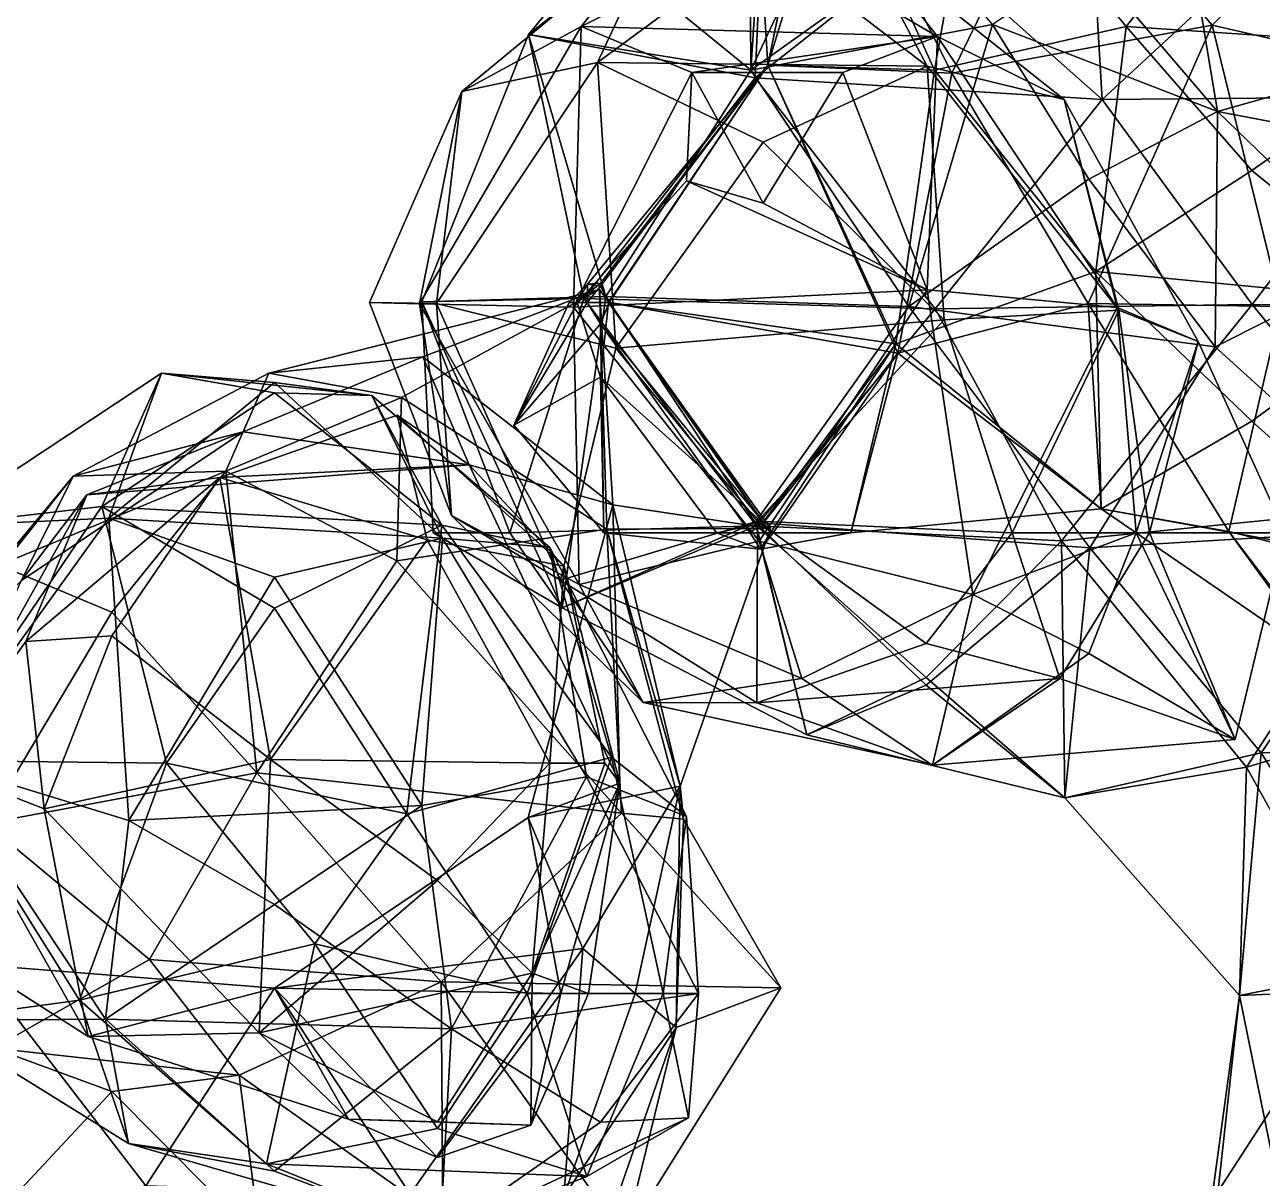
# Model space of a CAD drawing. Extents: x 290034 to 295698, y 4553723 to 4561693.
# Drawn here: x 293290.3 to 293386, y 4558678.8 to 4558768.1 of the extents above; entities that cross this region are included whole.
import ezdxf

# ---------------------------------------------------------------- set-up
doc = ezdxf.new("R2010")
doc.units = 0
doc.layers.add('Au_ppm_Pref_-_0_2', color=7, linetype='CONTINUOUS')

msp = doc.modelspace()

# ---------------------------------------------------------------- linework, layer by layer
at = {"layer": 'Au_ppm_Pref_-_0_2'}
for points in [[(293346.729, 4558782.195, 1859.009), (293351.759, 4558784.375, 1864.336), (293347.769, 4558764.939, 1859.176)], [(293351.759, 4558784.375, 1864.336), (293360.662, 4558764.544, 1864.611), (293347.769, 4558764.939, 1859.176)], [(293363.788, 4558782.195, 1869.11), (293360.662, 4558764.544, 1864.611), (293351.759, 4558784.375, 1864.336)], [(293399.357, 4558783.934, 1876.701), (293379.632, 4558779.095, 1881.577), (293398.736, 4558765.923, 1883.351)], [(293398.894, 4558766.371, 1870.165), (293385.466, 4558780.471, 1871.644), (293399.357, 4558783.934, 1876.701)], [(293360.017, 4558774.364, 1903.913), (293372.422, 4558782.961, 1901.423), (293373.645, 4558762.283, 1905.775)], [(293398.061, 4558783.758, 1851.195), (293370.534, 4558781.705, 1852.565), (293382.147, 4558768.034, 1850.404)], [(293373.645, 4558762.283, 1905.775), (293372.422, 4558782.961, 1901.423), (293385.216, 4558772.997, 1903.457)], [(293398.011, 4558764.403, 1848.112), (293398.061, 4558783.758, 1851.195), (293382.147, 4558768.034, 1850.404)], [(293346.457, 4558764.536, 1894.333), (293346.365, 4558782.195, 1894.645), (293347.585, 4558781.863, 1900.48)], [(293354.776, 4558782.195, 1890.124), (293346.365, 4558782.195, 1894.645), (293346.457, 4558764.536, 1894.333)], [(293360.017, 4558774.235, 1891.992), (293354.776, 4558782.195, 1890.124), (293346.457, 4558764.536, 1894.333)], [(293353.027, 4558782.195, 1855.713), (293346.729, 4558782.195, 1859.009), (293347.769, 4558764.939, 1859.176)], [(293362.019, 4558764.318, 1853.98), (293353.027, 4558782.195, 1855.713), (293347.769, 4558764.939, 1859.176)], [(293362.019, 4558764.318, 1853.98), (293370.534, 4558781.705, 1852.565), (293353.027, 4558782.195, 1855.713)], [(293363.788, 4558782.195, 1869.11), (293375.499, 4558767.921, 1868.347), (293360.662, 4558764.544, 1864.611)], [(293363.788, 4558782.195, 1869.11), (293385.466, 4558780.471, 1871.644), (293375.499, 4558767.921, 1868.347)], [(293397.711, 4558781.998, 1900.506), (293397.525, 4558762.475, 1906.142), (293385.216, 4558772.997, 1903.457)], [(293347.585, 4558781.863, 1900.48), (293346.809, 4558763.951, 1905.444), (293329.248, 4558767.294, 1900.975)], [(293347.585, 4558781.863, 1900.48), (293329.248, 4558767.294, 1900.975), (293334.819, 4558774.07, 1897.353)], [(293347.585, 4558781.863, 1900.48), (293334.819, 4558774.07, 1897.353), (293346.457, 4558764.536, 1894.333)], [(293347.585, 4558781.863, 1900.48), (293360.017, 4558774.364, 1903.913), (293346.809, 4558763.951, 1905.444)], [(293382.147, 4558768.034, 1850.404), (293370.534, 4558781.705, 1852.565), (293362.019, 4558764.318, 1853.98)], [(293375.499, 4558767.921, 1868.347), (293385.466, 4558780.471, 1871.644), (293398.894, 4558766.371, 1870.165)], [(293372.616, 4558773.014, 1885.645), (293382.575, 4558761.353, 1888.041), (293379.632, 4558779.095, 1881.577)], [(293398.736, 4558765.923, 1883.351), (293379.632, 4558779.095, 1881.577), (293382.575, 4558761.353, 1888.041)], [(293339.475, 4558775.609, 1775.858), (293333.329, 4558767.918, 1781.958), (293324.111, 4558762.884, 1776.154)], [(293324.111, 4558762.884, 1776.154), (293334.612, 4558765.129, 1769.418), (293339.475, 4558775.609, 1775.858)], [(293347.418, 4558775.022, 1779.407), (293333.329, 4558767.918, 1781.958), (293339.475, 4558775.609, 1775.858)], [(293347.418, 4558774.585, 1772.455), (293339.475, 4558775.609, 1775.858), (293334.612, 4558765.129, 1769.418)], [(293333.329, 4558767.918, 1781.958), (293347.418, 4558775.022, 1779.407), (293360.905, 4558767.144, 1781.848)], [(293360.117, 4558764.858, 1769.346), (293347.418, 4558774.585, 1772.455), (293334.612, 4558765.129, 1769.418)], [(293360.017, 4558774.235, 1891.992), (293346.457, 4558764.536, 1894.333), (293365.165, 4558768.089, 1889.895)], [(293373.645, 4558762.283, 1905.775), (293346.809, 4558763.951, 1905.444), (293360.017, 4558774.364, 1903.913)], [(293354.841, 4558774.874, 1775.858), (293360.905, 4558767.144, 1781.848), (293347.418, 4558775.022, 1779.407)], [(293347.418, 4558774.585, 1772.455), (293360.117, 4558764.858, 1769.346), (293354.841, 4558774.874, 1775.858)], [(293354.841, 4558774.874, 1775.858), (293360.117, 4558764.858, 1769.346), (293370.694, 4558762.286, 1775.782)], [(293370.694, 4558762.286, 1775.782), (293360.905, 4558767.144, 1781.848), (293354.841, 4558774.874, 1775.858)], [(293334.819, 4558774.07, 1897.353), (293329.248, 4558767.294, 1900.975), (293346.457, 4558764.536, 1894.333)], [(293365.165, 4558768.089, 1889.895), (293382.575, 4558761.353, 1888.041), (293372.616, 4558773.014, 1885.645)], [(293397.525, 4558762.475, 1906.142), (293373.645, 4558762.283, 1905.775), (293385.216, 4558772.997, 1903.457)], [(293333.329, 4558767.918, 1781.958), (293332.753, 4558746.215, 1788.549), (293320.818, 4558746.474, 1782.068)], [(293324.111, 4558762.884, 1776.154), (293333.329, 4558767.918, 1781.958), (293320.818, 4558746.474, 1782.068)], [(293341.888, 4558764.377, 1785.13), (293332.753, 4558746.215, 1788.549), (293333.329, 4558767.918, 1781.958)], [(293341.888, 4558764.377, 1785.13), (293333.329, 4558767.918, 1781.958), (293360.905, 4558767.144, 1781.848)], [(293346.457, 4558764.536, 1894.333), (293358.686, 4558746.262, 1894.304), (293365.165, 4558768.089, 1889.895)], [(293365.165, 4558768.089, 1889.895), (293358.686, 4558746.262, 1894.304), (293372.616, 4558756.123, 1891.893)], [(293375.499, 4558767.921, 1868.347), (293373.158, 4558748.958, 1863.532), (293360.662, 4558764.544, 1864.611)], [(293382.147, 4558768.034, 1850.404), (293362.019, 4558764.318, 1853.98), (293372.556, 4558746.495, 1853.045)], [(293365.165, 4558768.089, 1889.895), (293372.616, 4558756.123, 1891.893), (293382.575, 4558761.353, 1888.041)], [(293382.147, 4558768.034, 1850.404), (293372.556, 4558746.495, 1853.045), (293387.487, 4558746.248, 1847.653)], [(293375.499, 4558767.921, 1868.347), (293385.216, 4558756.788, 1867.478), (293373.158, 4558748.958, 1863.532)], [(293375.499, 4558767.921, 1868.347), (293398.894, 4558766.371, 1870.165), (293385.216, 4558756.788, 1867.478)], [(293398.011, 4558764.403, 1848.112), (293382.147, 4558768.034, 1850.404), (293387.487, 4558746.248, 1847.653)], [(293321.019, 4558746.617, 1900.346), (293329.248, 4558767.294, 1900.975), (293333.545, 4558746.868, 1904.926)], [(293335.24, 4558747.041, 1896.239), (293329.248, 4558767.294, 1900.975), (293321.019, 4558746.617, 1900.346)], [(293333.545, 4558746.868, 1904.926), (293329.248, 4558767.294, 1900.975), (293346.809, 4558763.951, 1905.444)], [(293329.248, 4558767.294, 1900.975), (293335.24, 4558747.041, 1896.239), (293346.457, 4558764.536, 1894.333)], [(293341.888, 4558764.377, 1785.13), (293360.905, 4558767.144, 1781.848), (293353.571, 4558764.377, 1784.836)], [(293360.905, 4558767.144, 1781.848), (293360.113, 4558747.542, 1788.126), (293353.571, 4558764.377, 1784.836)], [(293360.113, 4558747.542, 1788.126), (293360.905, 4558767.144, 1781.848), (293374.801, 4558746.172, 1781.857)], [(293374.801, 4558746.172, 1781.857), (293360.905, 4558767.144, 1781.848), (293370.694, 4558762.286, 1775.782)], [(293398.736, 4558765.923, 1883.351), (293382.575, 4558761.353, 1888.041), (293407.546, 4558756.596, 1887.464)], [(293397.794, 4558746.604, 1864.904), (293385.216, 4558756.788, 1867.478), (293398.894, 4558766.371, 1870.165)], [(293334.612, 4558765.129, 1769.418), (293324.111, 4558762.884, 1776.154), (293322.145, 4558746.498, 1770.134)], [(293336.01, 4558743.045, 1765.712), (293334.612, 4558765.129, 1769.418), (293322.145, 4558746.498, 1770.134)], [(293333.819, 4558747.973, 1859.009), (293347.769, 4558764.939, 1859.176), (293334.819, 4558747.823, 1859.43)], [(293334.819, 4558748.063, 1858.507), (293347.769, 4558764.939, 1859.176), (293333.819, 4558747.973, 1859.009)], [(293360.117, 4558764.858, 1769.346), (293334.612, 4558765.129, 1769.418), (293347.418, 4558758.975, 1765.78)], [(293347.418, 4558758.975, 1765.78), (293334.612, 4558765.129, 1769.418), (293336.01, 4558743.045, 1765.712)], [(293335.512, 4558746.559, 1859.335), (293334.819, 4558747.823, 1859.43), (293347.769, 4558764.939, 1859.176)], [(293335.446, 4558746.559, 1858.713), (293347.769, 4558764.939, 1859.176), (293334.819, 4558748.063, 1858.507)], [(293357.838, 4558742.633, 1856.673), (293347.769, 4558764.939, 1859.176), (293335.446, 4558746.559, 1858.713)], [(293347.769, 4558764.939, 1859.176), (293357.687, 4558743.373, 1861.169), (293335.512, 4558746.559, 1859.335)], [(293361.429, 4558745.232, 1765.68), (293360.117, 4558764.858, 1769.346), (293347.418, 4558758.975, 1765.78)], [(293357.687, 4558743.373, 1861.169), (293347.769, 4558764.939, 1859.176), (293360.662, 4558764.544, 1864.611)], [(293362.019, 4558764.318, 1853.98), (293347.769, 4558764.939, 1859.176), (293357.838, 4558742.633, 1856.673)], [(293370.694, 4558762.286, 1775.782), (293360.117, 4558764.858, 1769.346), (293374.925, 4558745.973, 1769.759)], [(293374.925, 4558745.973, 1769.759), (293360.117, 4558764.858, 1769.346), (293361.429, 4558745.232, 1765.68)], [(293341.888, 4558764.377, 1785.13), (293341.478, 4558755.976, 1787.737), (293332.753, 4558746.215, 1788.549)], [(293360.714, 4558746.066, 1906.421), (293333.545, 4558746.868, 1904.926), (293346.809, 4558763.951, 1905.444)], [(293346.457, 4558764.536, 1894.333), (293335.24, 4558747.041, 1896.239), (293358.686, 4558746.262, 1894.304)], [(293341.888, 4558764.377, 1785.13), (293347.418, 4558754.245, 1784.36), (293341.478, 4558755.976, 1787.737)], [(293341.888, 4558764.377, 1785.13), (293353.571, 4558764.377, 1784.836), (293347.418, 4558754.245, 1784.36)], [(293360.714, 4558746.066, 1906.421), (293346.809, 4558763.951, 1905.444), (293373.645, 4558762.283, 1905.775)], [(293360.113, 4558747.542, 1788.126), (293347.418, 4558754.245, 1784.36), (293353.571, 4558764.377, 1784.836)], [(293357.687, 4558743.373, 1861.169), (293360.662, 4558764.544, 1864.611), (293373.158, 4558748.958, 1863.532)], [(293357.838, 4558742.633, 1856.673), (293372.556, 4558746.495, 1853.045), (293362.019, 4558764.318, 1853.98)], [(293316.962, 4558746.559, 1775.858), (293322.145, 4558746.498, 1770.134), (293324.111, 4558762.884, 1776.154)], [(293324.111, 4558762.884, 1776.154), (293320.818, 4558746.474, 1782.068), (293316.962, 4558746.559, 1775.858)], [(293360.714, 4558746.066, 1906.421), (293373.645, 4558762.283, 1905.775), (293385.258, 4558746.424, 1907.855)], [(293381.082, 4558743.538, 1775.858), (293374.801, 4558746.172, 1781.857), (293370.694, 4558762.286, 1775.782)], [(293370.694, 4558762.286, 1775.782), (293374.925, 4558745.973, 1769.759), (293381.082, 4558743.538, 1775.858)], [(293397.525, 4558762.475, 1906.142), (293385.258, 4558746.424, 1907.855), (293373.645, 4558762.283, 1905.775)], [(293397.525, 4558762.475, 1906.142), (293410.555, 4558746.33, 1908.586), (293385.258, 4558746.424, 1907.855)], [(293372.616, 4558756.123, 1891.893), (293382.392, 4558743.126, 1892.169), (293382.575, 4558761.353, 1888.041)], [(293394.884, 4558749.43, 1891.044), (293382.575, 4558761.353, 1888.041), (293382.392, 4558743.126, 1892.169)], [(293394.884, 4558749.43, 1891.044), (293407.546, 4558756.596, 1887.464), (293382.575, 4558761.353, 1888.041)], [(293361.429, 4558745.232, 1765.68), (293347.418, 4558758.975, 1765.78), (293336.01, 4558743.045, 1765.712)], [(293372.616, 4558756.123, 1891.893), (293358.686, 4558746.262, 1894.304), (293382.392, 4558743.126, 1892.169)], [(293397.794, 4558746.604, 1864.904), (293373.158, 4558748.958, 1863.532), (293385.216, 4558756.788, 1867.478)], [(293341.478, 4558755.976, 1787.737), (293360.113, 4558747.542, 1788.126), (293332.753, 4558746.215, 1788.549)], [(293360.113, 4558747.542, 1788.126), (293341.478, 4558755.976, 1787.737), (293347.418, 4558754.245, 1784.36)], [(293382.392, 4558743.126, 1892.169), (293397.885, 4558729.086, 1892.663), (293394.884, 4558749.43, 1891.044)], [(293373.555, 4558730.592, 1859.009), (293357.687, 4558743.373, 1861.169), (293373.158, 4558748.958, 1863.532)], [(293397.794, 4558746.604, 1864.904), (293385.216, 4558737.376, 1862.07), (293373.158, 4558748.958, 1863.532)], [(293385.216, 4558737.376, 1862.07), (293373.555, 4558730.592, 1859.009), (293373.158, 4558748.958, 1863.532)], [(293321.073, 4558742.353, 1841.407), (293309.165, 4558741.089, 1835.385), (293334.762, 4558747.567, 1835.507)], [(293309.165, 4558741.089, 1835.385), (293319.445, 4558739.224, 1830.449), (293334.762, 4558747.567, 1835.507)], [(293335.322, 4558729.024, 1829.827), (293334.762, 4558747.567, 1835.507), (293319.445, 4558739.224, 1830.449)], [(293335.783, 4558730.906, 1841.504), (293321.073, 4558742.353, 1841.407), (293334.762, 4558747.567, 1835.507)], [(293332.413, 4558746.559, 1859.009), (293333.819, 4558747.973, 1859.009), (293333.795, 4558746.559, 1859.492)], [(293333.819, 4558747.973, 1859.009), (293332.413, 4558746.559, 1859.009), (293333.015, 4558746.559, 1858.158)], [(293360.113, 4558747.542, 1788.126), (293347.115, 4558728.099, 1787.865), (293332.753, 4558746.215, 1788.549)], [(293335.446, 4558746.559, 1858.713), (293334.819, 4558748.063, 1858.507), (293333.015, 4558746.559, 1858.158)], [(293334.819, 4558748.063, 1858.507), (293333.819, 4558747.973, 1859.009), (293333.015, 4558746.559, 1858.158)], [(293333.819, 4558747.973, 1859.009), (293334.819, 4558747.823, 1859.43), (293333.795, 4558746.559, 1859.492)], [(293335.512, 4558746.559, 1859.335), (293333.795, 4558746.559, 1859.492), (293334.819, 4558747.823, 1859.43)], [(293335.783, 4558730.906, 1841.504), (293334.762, 4558747.567, 1835.507), (293347.975, 4558729.09, 1835.303)], [(293335.322, 4558729.024, 1829.827), (293347.975, 4558729.09, 1835.303), (293334.762, 4558747.567, 1835.507)], [(293360.113, 4558747.542, 1788.126), (293363.642, 4558723.97, 1783.147), (293347.115, 4558728.099, 1787.865)], [(293360.113, 4558747.542, 1788.126), (293374.801, 4558746.172, 1781.857), (293363.642, 4558723.97, 1783.147)], [(293323.311, 4558730.074, 1776.258), (293322.145, 4558746.498, 1770.134), (293316.962, 4558746.559, 1775.858)], [(293323.311, 4558730.074, 1776.258), (293316.962, 4558746.559, 1775.858), (293320.818, 4558746.474, 1782.068)], [(293332.753, 4558746.215, 1788.549), (293333.181, 4558724.733, 1782.054), (293320.818, 4558746.474, 1782.068)], [(293323.311, 4558730.074, 1776.258), (293320.818, 4558746.474, 1782.068), (293333.181, 4558724.733, 1782.054)], [(293335.24, 4558747.041, 1896.239), (293321.019, 4558746.617, 1900.346), (293331.856, 4558722.943, 1899.9)], [(293333.545, 4558746.868, 1904.926), (293327.829, 4558728.741, 1903.879), (293321.019, 4558746.617, 1900.346)], [(293321.883, 4558728.741, 1900.584), (293321.019, 4558746.617, 1900.346), (293327.829, 4558728.741, 1903.879)], [(293331.856, 4558722.943, 1899.9), (293321.019, 4558746.617, 1900.346), (293321.883, 4558728.741, 1900.584)], [(293336.01, 4558743.045, 1765.712), (293322.145, 4558746.498, 1770.134), (293331.733, 4558725.071, 1769.681)], [(293331.733, 4558725.071, 1769.681), (293322.145, 4558746.498, 1770.134), (293323.311, 4558730.074, 1776.258)], [(293346.908, 4558729.272, 1905.458), (293327.829, 4558728.741, 1903.879), (293333.545, 4558746.868, 1904.926)], [(293334.819, 4558744.912, 1859.557), (293328.118, 4558737.083, 1859.009), (293333.795, 4558746.559, 1859.492)], [(293334.819, 4558740.792, 1857.086), (293333.015, 4558746.559, 1858.158), (293328.118, 4558737.083, 1859.009)], [(293328.118, 4558737.083, 1859.009), (293332.413, 4558746.559, 1859.009), (293333.795, 4558746.559, 1859.492)], [(293328.118, 4558737.083, 1859.009), (293333.015, 4558746.559, 1858.158), (293332.413, 4558746.559, 1859.009)], [(293335.24, 4558747.041, 1896.239), (293331.856, 4558722.943, 1899.9), (293346.789, 4558729.531, 1896.132)], [(293334.819, 4558740.792, 1857.086), (293335.446, 4558746.559, 1858.713), (293333.015, 4558746.559, 1858.158)], [(293360.714, 4558746.066, 1906.421), (293346.908, 4558729.272, 1905.458), (293333.545, 4558746.868, 1904.926)], [(293335.512, 4558746.559, 1859.335), (293334.819, 4558744.912, 1859.557), (293333.795, 4558746.559, 1859.492)], [(293347.418, 4558729.575, 1859.287), (293334.819, 4558744.912, 1859.557), (293335.512, 4558746.559, 1859.335)], [(293334.819, 4558740.792, 1857.086), (293347.418, 4558729.496, 1858.757), (293335.446, 4558746.559, 1858.713)], [(293335.24, 4558747.041, 1896.239), (293346.789, 4558729.531, 1896.132), (293358.686, 4558746.262, 1894.304)], [(293347.418, 4558729.496, 1858.757), (293357.838, 4558742.633, 1856.673), (293335.446, 4558746.559, 1858.713)], [(293357.687, 4558743.373, 1861.169), (293347.418, 4558729.575, 1859.287), (293335.512, 4558746.559, 1859.335)], [(293373.555, 4558730.592, 1859.009), (293372.556, 4558746.495, 1853.045), (293357.838, 4558742.633, 1856.673)], [(293372.556, 4558746.495, 1853.045), (293373.555, 4558730.592, 1859.009), (293383.451, 4558728.855, 1853.02)], [(293372.556, 4558746.495, 1853.045), (293383.451, 4558728.855, 1853.02), (293387.487, 4558746.248, 1847.653)], [(293397.794, 4558746.604, 1864.904), (293397.653, 4558726.208, 1861.696), (293385.216, 4558737.376, 1862.07)], [(293332.753, 4558746.215, 1788.549), (293347.115, 4558728.099, 1787.865), (293333.181, 4558724.733, 1782.054)], [(293372.69, 4558727.57, 1894.479), (293358.686, 4558746.262, 1894.304), (293346.789, 4558729.531, 1896.132)], [(293360.714, 4558746.066, 1906.421), (293370.494, 4558728.121, 1906.926), (293346.908, 4558729.272, 1905.458)], [(293382.392, 4558743.126, 1892.169), (293358.686, 4558746.262, 1894.304), (293372.69, 4558727.57, 1894.479)], [(293360.714, 4558746.066, 1906.421), (293385.258, 4558746.424, 1907.855), (293370.494, 4558728.121, 1906.926)], [(293366.693, 4558728.741, 1766.772), (293374.925, 4558745.973, 1769.759), (293361.429, 4558745.232, 1765.68)], [(293363.642, 4558723.97, 1783.147), (293374.801, 4558746.172, 1781.857), (293376.28, 4558728.741, 1780.455)], [(293377.319, 4558728.741, 1771.205), (293374.925, 4558745.973, 1769.759), (293366.693, 4558728.741, 1766.772)], [(293397.927, 4558730.895, 1908.822), (293370.494, 4558728.121, 1906.926), (293385.258, 4558746.424, 1907.855)], [(293376.28, 4558728.741, 1780.455), (293374.801, 4558746.172, 1781.857), (293381.082, 4558743.538, 1775.858)], [(293381.082, 4558743.538, 1775.858), (293374.925, 4558745.973, 1769.759), (293377.319, 4558728.741, 1771.205)], [(293387.487, 4558746.248, 1847.653), (293383.451, 4558728.855, 1853.02), (293391.836, 4558726.766, 1846.233)], [(293410.555, 4558746.33, 1908.586), (293397.927, 4558730.895, 1908.822), (293385.258, 4558746.424, 1907.855)], [(293334.819, 4558744.912, 1859.557), (293335.086, 4558728.741, 1859.009), (293328.118, 4558737.083, 1859.009)], [(293347.418, 4558729.575, 1859.287), (293346.421, 4558728.741, 1859.479), (293334.819, 4558744.912, 1859.557)], [(293334.819, 4558744.912, 1859.557), (293346.421, 4558728.741, 1859.479), (293335.086, 4558728.741, 1859.009)], [(293361.429, 4558745.232, 1765.68), (293336.01, 4558743.045, 1765.712), (293346.966, 4558729.649, 1765.396)], [(293361.429, 4558745.232, 1765.68), (293346.966, 4558729.649, 1765.396), (293366.693, 4558728.741, 1766.772)], [(293346.966, 4558729.649, 1765.396), (293336.01, 4558743.045, 1765.712), (293331.733, 4558725.071, 1769.681)], [(293347.418, 4558729.575, 1859.287), (293357.687, 4558743.373, 1861.169), (293347.978, 4558728.741, 1859.273)], [(293347.418, 4558729.496, 1858.757), (293348.197, 4558728.741, 1858.642), (293357.838, 4558742.633, 1856.673)], [(293354.203, 4558728.741, 1859.009), (293347.978, 4558728.741, 1859.273), (293357.687, 4558743.373, 1861.169)], [(293357.838, 4558742.633, 1856.673), (293348.197, 4558728.741, 1858.642), (293354.203, 4558728.741, 1859.009)], [(293354.203, 4558728.741, 1859.009), (293357.687, 4558743.373, 1861.169), (293373.555, 4558730.592, 1859.009)], [(293357.838, 4558742.633, 1856.673), (293354.203, 4558728.741, 1859.009), (293373.555, 4558730.592, 1859.009)], [(293397.885, 4558729.086, 1892.663), (293382.392, 4558743.126, 1892.169), (293372.69, 4558727.57, 1894.479)], [(293376.28, 4558728.741, 1780.455), (293381.082, 4558743.538, 1775.858), (293387.804, 4558728.741, 1775.858)], [(293387.804, 4558728.741, 1775.858), (293381.082, 4558743.538, 1775.858), (293377.319, 4558728.741, 1771.205)], [(293321.073, 4558742.353, 1841.407), (293324.682, 4558734.008, 1847.13), (293307.183, 4558736.569, 1842.651)], [(293309.165, 4558741.089, 1835.385), (293321.073, 4558742.353, 1841.407), (293307.183, 4558736.569, 1842.651)], [(293324.682, 4558734.008, 1847.13), (293321.073, 4558742.353, 1841.407), (293335.783, 4558730.906, 1841.504)], [(293296.785, 4558729.871, 1870.06), (293300.877, 4558741.105, 1876.827), (293282.918, 4558729.223, 1876.81)], [(293296.251, 4558730.767, 1883.176), (293282.918, 4558729.223, 1876.81), (293300.877, 4558741.105, 1876.827)], [(293294.043, 4558733.133, 1835.316), (293305.851, 4558733.516, 1827.697), (293309.165, 4558741.089, 1835.385)], [(293307.183, 4558736.569, 1842.651), (293294.043, 4558733.133, 1835.316), (293309.165, 4558741.089, 1835.385)], [(293309.62, 4558739.586, 1880.442), (293296.251, 4558730.767, 1883.176), (293300.877, 4558741.105, 1876.827)], [(293300.877, 4558741.105, 1876.827), (293296.785, 4558729.871, 1870.06), (293309.62, 4558740.38, 1872.947)], [(293309.62, 4558740.38, 1872.947), (293317.132, 4558739.363, 1876.827), (293300.877, 4558741.105, 1876.827)], [(293309.62, 4558739.586, 1880.442), (293300.877, 4558741.105, 1876.827), (293317.132, 4558739.363, 1876.827)], [(293305.851, 4558733.516, 1827.697), (293319.445, 4558739.224, 1830.449), (293309.165, 4558741.089, 1835.385)], [(293334.819, 4558740.792, 1857.086), (293328.118, 4558737.083, 1859.009), (293335.086, 4558728.741, 1859.009)], [(293334.819, 4558740.792, 1857.086), (293343.794, 4558728.741, 1857.3), (293347.418, 4558729.496, 1858.757)], [(293334.819, 4558740.792, 1857.086), (293335.086, 4558728.741, 1859.009), (293343.794, 4558728.741, 1857.3)], [(293322.595, 4558728.322, 1870.762), (293309.62, 4558740.38, 1872.947), (293296.785, 4558729.871, 1870.06)], [(293309.62, 4558740.38, 1872.947), (293322.595, 4558728.322, 1870.762), (293317.132, 4558739.363, 1876.827)], [(293322.554, 4558729.342, 1882.75), (293296.251, 4558730.767, 1883.176), (293309.62, 4558739.586, 1880.442)], [(293319.085, 4558726.569, 1825.574), (293319.445, 4558739.224, 1830.449), (293305.851, 4558733.516, 1827.697)], [(293317.132, 4558739.363, 1876.827), (293322.554, 4558729.342, 1882.75), (293309.62, 4558739.586, 1880.442)], [(293330.923, 4558727.609, 1876.827), (293322.554, 4558729.342, 1882.75), (293317.132, 4558739.363, 1876.827)], [(293330.923, 4558727.609, 1876.827), (293317.132, 4558739.363, 1876.827), (293322.595, 4558728.322, 1870.762)], [(293335.322, 4558729.024, 1829.827), (293319.445, 4558739.224, 1830.449), (293319.085, 4558726.569, 1825.574)], [(293321.42, 4558728.207, 1858.454), (293305.381, 4558733.028, 1853.519), (293319.089, 4558737.848, 1851.641)], [(293319.089, 4558737.848, 1851.641), (293305.381, 4558733.028, 1853.519), (293324.682, 4558734.008, 1847.13)], [(293332.019, 4558726.151, 1852.038), (293321.42, 4558728.207, 1858.454), (293319.089, 4558737.848, 1851.641)], [(293332.019, 4558726.151, 1852.038), (293319.089, 4558737.848, 1851.641), (293324.682, 4558734.008, 1847.13)], [(293385.216, 4558737.376, 1862.07), (293397.653, 4558726.208, 1861.696), (293373.555, 4558730.592, 1859.009)], [(293290.035, 4558725.05, 1839.858), (293294.043, 4558733.133, 1835.316), (293307.183, 4558736.569, 1842.651)], [(293290.035, 4558725.05, 1839.858), (293307.183, 4558736.569, 1842.651), (293295.078, 4558731.688, 1847.032)], [(293324.682, 4558734.008, 1847.13), (293295.078, 4558731.688, 1847.032), (293307.183, 4558736.569, 1842.651)], [(293305.381, 4558733.028, 1853.519), (293295.078, 4558731.688, 1847.032), (293324.682, 4558734.008, 1847.13)], [(293324.682, 4558734.008, 1847.13), (293336.323, 4558709.371, 1847.118), (293332.019, 4558726.151, 1852.038)], [(293336.323, 4558709.371, 1847.118), (293324.682, 4558734.008, 1847.13), (293335.783, 4558730.906, 1841.504)], [(293290.035, 4558725.05, 1839.858), (293278.151, 4558713.124, 1836.162), (293294.043, 4558733.133, 1835.316)], [(293294.043, 4558733.133, 1835.316), (293278.151, 4558713.124, 1836.162), (293288.319, 4558726.245, 1830.525)], [(293305.851, 4558733.516, 1827.697), (293294.043, 4558733.133, 1835.316), (293288.319, 4558726.245, 1830.525)], [(293297.021, 4558722.594, 1825.421), (293305.851, 4558733.516, 1827.697), (293288.319, 4558726.245, 1830.525)], [(293308.24, 4558710.177, 1824.621), (293305.851, 4558733.516, 1827.697), (293297.021, 4558722.594, 1825.421)], [(293319.085, 4558726.569, 1825.574), (293305.851, 4558733.516, 1827.697), (293308.24, 4558710.177, 1824.621)], [(293297.021, 4558720.766, 1856.35), (293290.366, 4558720.335, 1853.069), (293305.381, 4558733.028, 1853.519)], [(293290.366, 4558720.335, 1853.069), (293295.078, 4558731.688, 1847.032), (293305.381, 4558733.028, 1853.519)], [(293309.31, 4558711.202, 1856.929), (293297.021, 4558720.766, 1856.35), (293305.381, 4558733.028, 1853.519)], [(293321.42, 4558728.207, 1858.454), (293309.31, 4558711.202, 1856.929), (293305.381, 4558733.028, 1853.519)], [(293290.366, 4558720.335, 1853.069), (293283.358, 4558710.697, 1846.863), (293295.078, 4558731.688, 1847.032)], [(293283.358, 4558710.697, 1846.863), (293290.035, 4558725.05, 1839.858), (293295.078, 4558731.688, 1847.032)], [(293301.245, 4558710.923, 1886.714), (293282.902, 4558711.128, 1883.402), (293296.251, 4558730.767, 1883.176)], [(293296.251, 4558730.767, 1883.176), (293282.902, 4558711.128, 1883.402), (293282.918, 4558729.223, 1876.81)], [(293309.62, 4558722.915, 1886.763), (293301.245, 4558710.923, 1886.714), (293296.251, 4558730.767, 1883.176)], [(293309.62, 4558722.915, 1886.763), (293296.251, 4558730.767, 1883.176), (293322.554, 4558729.342, 1882.75)], [(293336.323, 4558709.371, 1847.118), (293335.783, 4558730.906, 1841.504), (293329.246, 4558706.708, 1841.191)], [(293329.246, 4558706.708, 1841.191), (293335.783, 4558730.906, 1841.504), (293340.99, 4558709.14, 1835.235)], [(293340.99, 4558709.14, 1835.235), (293335.783, 4558730.906, 1841.504), (293347.975, 4558729.09, 1835.303)], [(293397.927, 4558730.895, 1908.822), (293384.806, 4558710.618, 1906.718), (293370.494, 4558728.121, 1906.926)], [(293390.77, 4558718.778, 1859.009), (293373.555, 4558730.592, 1859.009), (293397.653, 4558726.208, 1861.696)], [(293373.555, 4558730.592, 1859.009), (293390.77, 4558718.778, 1859.009), (293383.451, 4558728.855, 1853.02)], [(293397.927, 4558730.895, 1908.822), (293400.784, 4558715.341, 1909.59), (293384.806, 4558710.618, 1906.718)], [(293283.241, 4558711.085, 1870.59), (293296.785, 4558729.871, 1870.06), (293282.918, 4558729.223, 1876.81)], [(293298.341, 4558706.477, 1867.052), (293296.785, 4558729.871, 1870.06), (293283.241, 4558711.085, 1870.59)], [(293298.341, 4558706.477, 1867.052), (293309.62, 4558725.31, 1866.091), (293296.785, 4558729.871, 1870.06)], [(293309.62, 4558725.31, 1866.091), (293322.595, 4558728.322, 1870.762), (293296.785, 4558729.871, 1870.06)], [(293319.841, 4558706.985, 1886.271), (293309.62, 4558722.915, 1886.763), (293322.554, 4558729.342, 1882.75)], [(293335.686, 4558711.394, 1882.735), (293319.841, 4558706.985, 1886.271), (293322.554, 4558729.342, 1882.75)], [(293335.686, 4558711.394, 1882.735), (293322.554, 4558729.342, 1882.75), (293330.923, 4558727.609, 1876.827)], [(293338.137, 4558715.615, 1775.858), (293331.733, 4558725.071, 1769.681), (293323.311, 4558730.074, 1776.258)], [(293323.311, 4558730.074, 1776.258), (293333.181, 4558724.733, 1782.054), (293338.137, 4558715.615, 1775.858)], [(293346.908, 4558729.272, 1905.458), (293331.856, 4558722.943, 1899.9), (293327.829, 4558728.741, 1903.879)], [(293346.966, 4558729.649, 1765.396), (293331.733, 4558725.071, 1769.681), (293346.932, 4558715.577, 1770.209)], [(293350.795, 4558713.108, 1900.584), (293346.789, 4558729.531, 1896.132), (293331.856, 4558722.943, 1899.9)], [(293346.908, 4558729.272, 1905.458), (293350.795, 4558713.108, 1900.584), (293331.856, 4558722.943, 1899.9)], [(293343.794, 4558728.741, 1857.3), (293348.197, 4558728.741, 1858.642), (293347.418, 4558729.496, 1858.757)], [(293347.418, 4558729.575, 1859.287), (293347.978, 4558728.741, 1859.273), (293346.421, 4558728.741, 1859.479)], [(293360.017, 4558716.966, 1896.659), (293372.69, 4558727.57, 1894.479), (293346.789, 4558729.531, 1896.132)], [(293350.795, 4558713.108, 1900.584), (293360.017, 4558716.966, 1896.659), (293346.789, 4558729.531, 1896.132)], [(293346.908, 4558729.272, 1905.458), (293370.494, 4558728.121, 1906.926), (293360.017, 4558717.559, 1904.311)], [(293346.908, 4558729.272, 1905.458), (293360.017, 4558717.559, 1904.311), (293350.795, 4558713.108, 1900.584)], [(293346.932, 4558715.577, 1770.209), (293360.017, 4558720.179, 1767.065), (293346.966, 4558729.649, 1765.396)], [(293366.693, 4558728.741, 1766.772), (293346.966, 4558729.649, 1765.396), (293360.017, 4558720.179, 1767.065)], [(293309.62, 4558725.31, 1866.091), (293321.008, 4558707.638, 1866.614), (293322.595, 4558728.322, 1870.762)], [(293336.459, 4558707.049, 1823.891), (293335.322, 4558729.024, 1829.827), (293319.085, 4558726.569, 1825.574)], [(293321.008, 4558707.638, 1866.614), (293333.749, 4558709.856, 1871.043), (293322.595, 4558728.322, 1870.762)], [(293331.856, 4558722.943, 1899.9), (293321.883, 4558728.741, 1900.584), (293327.829, 4558728.741, 1903.879)], [(293330.923, 4558727.609, 1876.827), (293322.595, 4558728.322, 1870.762), (293333.749, 4558709.856, 1871.043)], [(293346.421, 4558728.741, 1859.479), (293347.214, 4558727.486, 1858.986), (293335.086, 4558728.741, 1859.009)], [(293347.214, 4558727.486, 1858.986), (293343.794, 4558728.741, 1857.3), (293335.086, 4558728.741, 1859.009)], [(293335.322, 4558729.024, 1829.827), (293340.99, 4558709.14, 1835.235), (293347.975, 4558729.09, 1835.303)], [(293341.254, 4558706.582, 1829.312), (293340.99, 4558709.14, 1835.235), (293335.322, 4558729.024, 1829.827)], [(293336.459, 4558707.049, 1823.891), (293341.254, 4558706.582, 1829.312), (293335.322, 4558729.024, 1829.827)], [(293347.214, 4558727.486, 1858.986), (293348.197, 4558728.741, 1858.642), (293343.794, 4558728.741, 1857.3)], [(293346.421, 4558728.741, 1859.479), (293347.978, 4558728.741, 1859.273), (293347.214, 4558727.486, 1858.986)], [(293348.197, 4558728.741, 1858.642), (293347.214, 4558727.486, 1858.986), (293354.203, 4558728.741, 1859.009)], [(293354.203, 4558728.741, 1859.009), (293347.214, 4558727.486, 1858.986), (293347.978, 4558728.741, 1859.273)], [(293366.693, 4558728.741, 1766.772), (293360.017, 4558720.179, 1767.065), (293370.373, 4558717.463, 1771.041)], [(293372.616, 4558719.413, 1778.967), (293363.642, 4558723.97, 1783.147), (293376.28, 4558728.741, 1780.455)], [(293366.693, 4558728.741, 1766.772), (293370.373, 4558717.463, 1771.041), (293377.319, 4558728.741, 1771.205)], [(293383.928, 4558712.745, 1775.858), (293377.319, 4558728.741, 1771.205), (293370.373, 4558717.463, 1771.041)], [(293372.616, 4558719.413, 1778.967), (293376.28, 4558728.741, 1780.455), (293383.928, 4558712.745, 1775.858)], [(293385.952, 4558711.724, 1895.138), (293397.885, 4558729.086, 1892.663), (293372.69, 4558727.57, 1894.479)], [(293376.28, 4558728.741, 1780.455), (293387.804, 4558728.741, 1775.858), (293383.928, 4558712.745, 1775.858)], [(293387.804, 4558728.741, 1775.858), (293377.319, 4558728.741, 1771.205), (293383.928, 4558712.745, 1775.858)], [(293390.77, 4558718.778, 1859.009), (293398.022, 4558709.736, 1853.045), (293383.451, 4558728.855, 1853.02)], [(293383.451, 4558728.855, 1853.02), (293398.022, 4558709.736, 1853.045), (293391.836, 4558726.766, 1846.233)], [(293385.952, 4558711.724, 1895.138), (293411.083, 4558712.687, 1892.422), (293397.885, 4558729.086, 1892.663)], [(293330.923, 4558710.923, 1857.172), (293309.31, 4558711.202, 1856.929), (293321.42, 4558728.207, 1858.454)], [(293332.019, 4558726.151, 1852.038), (293330.923, 4558710.923, 1857.172), (293321.42, 4558728.207, 1858.454)], [(293341.485, 4558706.784, 1876.827), (293335.686, 4558711.394, 1882.735), (293330.923, 4558727.609, 1876.827)], [(293330.923, 4558727.609, 1876.827), (293333.749, 4558709.856, 1871.043), (293341.485, 4558706.784, 1876.827)], [(293347.115, 4558728.099, 1787.865), (293350.407, 4558717.475, 1781.023), (293333.181, 4558724.733, 1782.054)], [(293350.407, 4558717.475, 1781.023), (293347.115, 4558728.099, 1787.865), (293363.642, 4558723.97, 1783.147)], [(293370.494, 4558728.121, 1906.926), (293370.758, 4558708.226, 1900.554), (293360.017, 4558717.559, 1904.311)], [(293372.69, 4558727.57, 1894.479), (293360.017, 4558716.966, 1896.659), (293370.758, 4558708.226, 1900.554)], [(293384.806, 4558710.618, 1906.718), (293370.758, 4558708.226, 1900.554), (293370.494, 4558728.121, 1906.926)], [(293385.952, 4558711.724, 1895.138), (293372.69, 4558727.57, 1894.479), (293370.758, 4558708.226, 1900.554)], [(293336.459, 4558707.049, 1823.891), (293319.085, 4558726.569, 1825.574), (293308.24, 4558710.177, 1824.621)], [(293287.271, 4558706.247, 1824.479), (293297.021, 4558722.594, 1825.421), (293288.319, 4558726.245, 1830.525)], [(293332.019, 4558726.151, 1852.038), (293335.163, 4558710.923, 1853.069), (293330.923, 4558710.923, 1857.172)], [(293336.323, 4558709.371, 1847.118), (293335.163, 4558710.923, 1853.069), (293332.019, 4558726.151, 1852.038)], [(293309.62, 4558725.31, 1866.091), (293298.341, 4558706.477, 1867.052), (293321.008, 4558707.638, 1866.614)], [(293346.932, 4558715.577, 1770.209), (293331.733, 4558725.071, 1769.681), (293338.137, 4558715.615, 1775.858)], [(293338.137, 4558715.615, 1775.858), (293333.181, 4558724.733, 1782.054), (293350.407, 4558717.475, 1781.023)], [(293350.407, 4558717.475, 1781.023), (293363.642, 4558723.97, 1783.147), (293360.528, 4558710.756, 1775.814)], [(293363.642, 4558723.97, 1783.147), (293372.616, 4558719.413, 1778.967), (293360.528, 4558710.756, 1775.814)], [(293308.24, 4558710.177, 1824.621), (293297.021, 4558722.594, 1825.421), (293287.271, 4558706.247, 1824.479)], [(293319.841, 4558706.985, 1886.271), (293301.245, 4558710.923, 1886.714), (293309.62, 4558722.915, 1886.763)], [(293290.366, 4558720.335, 1853.069), (293297.021, 4558720.766, 1856.35), (293291.777, 4558707.375, 1854.24)], [(293309.31, 4558711.202, 1856.929), (293291.777, 4558707.375, 1854.24), (293297.021, 4558720.766, 1856.35)], [(293290.366, 4558720.335, 1853.069), (293291.777, 4558707.375, 1854.24), (293283.358, 4558710.697, 1846.863)], [(293346.932, 4558715.577, 1770.209), (293370.373, 4558717.463, 1771.041), (293360.017, 4558720.179, 1767.065)], [(293372.616, 4558719.413, 1778.967), (293383.928, 4558712.745, 1775.858), (293360.528, 4558710.756, 1775.814)], [(293338.137, 4558715.615, 1775.858), (293350.407, 4558717.475, 1781.023), (293360.528, 4558710.756, 1775.814)], [(293370.373, 4558717.463, 1771.041), (293346.932, 4558715.577, 1770.209), (293360.528, 4558710.756, 1775.814)], [(293350.795, 4558713.108, 1900.584), (293360.017, 4558717.559, 1904.311), (293370.758, 4558708.226, 1900.554)], [(293370.758, 4558708.226, 1900.554), (293360.017, 4558716.966, 1896.659), (293350.795, 4558713.108, 1900.584)], [(293383.928, 4558712.745, 1775.858), (293370.373, 4558717.463, 1771.041), (293360.528, 4558710.756, 1775.814)], [(293346.932, 4558715.577, 1770.209), (293338.137, 4558715.615, 1775.858), (293360.528, 4558710.756, 1775.814)], [(293400.784, 4558715.341, 1909.59), (293393.64, 4558694.802, 1907.673), (293384.806, 4558710.618, 1906.718)], [(293411.083, 4558712.687, 1892.422), (293385.952, 4558711.724, 1895.138), (293397.357, 4558693.514, 1894.313)], [(293301.245, 4558710.923, 1886.714), (293294.517, 4558692.582, 1884.118), (293282.902, 4558711.128, 1883.402)], [(293294.517, 4558692.582, 1884.118), (293282.966, 4558690.993, 1876.809), (293282.902, 4558711.128, 1883.402)], [(293296.524, 4558691.094, 1870.56), (293283.241, 4558711.085, 1870.59), (293282.966, 4558690.993, 1876.809)], [(293296.524, 4558691.094, 1870.56), (293298.341, 4558706.477, 1867.052), (293283.241, 4558711.085, 1870.59)], [(293309.31, 4558711.202, 1856.929), (293308.424, 4558690.054, 1853.561), (293291.777, 4558707.375, 1854.24)], [(293322.22, 4558701.837, 1856.098), (293308.424, 4558690.054, 1853.561), (293309.31, 4558711.202, 1856.929)], [(293322.22, 4558701.837, 1856.098), (293309.31, 4558711.202, 1856.929), (293330.923, 4558710.923, 1857.172)], [(293329.16, 4558693.105, 1886.038), (293319.841, 4558706.985, 1886.271), (293335.686, 4558711.394, 1882.735)], [(293329.16, 4558693.105, 1886.038), (293335.686, 4558711.394, 1882.735), (293339.67, 4558693.105, 1881.318)], [(293339.67, 4558693.105, 1881.318), (293335.686, 4558711.394, 1882.735), (293341.485, 4558706.784, 1876.827)], [(293385.952, 4558711.724, 1895.138), (293370.758, 4558708.226, 1900.554), (293384.277, 4558692.93, 1900.072)], [(293397.357, 4558693.514, 1894.313), (293385.952, 4558711.724, 1895.138), (293384.277, 4558692.93, 1900.072)], [(293291.777, 4558707.375, 1854.24), (293295.199, 4558689.774, 1847.292), (293283.358, 4558710.697, 1846.863)], [(293295.199, 4558689.774, 1847.292), (293286.442, 4558695.329, 1841.057), (293283.358, 4558710.697, 1846.863)], [(293308.24, 4558710.177, 1824.621), (293287.271, 4558706.247, 1824.479), (293299.934, 4558695.723, 1821.127)], [(293301.245, 4558710.923, 1886.714), (293312.741, 4558696.928, 1885.96), (293294.517, 4558692.582, 1884.118)], [(293299.934, 4558695.723, 1821.127), (293322.494, 4558693.988, 1823.223), (293308.24, 4558710.177, 1824.621)], [(293319.841, 4558706.985, 1886.271), (293312.741, 4558696.928, 1885.96), (293301.245, 4558710.923, 1886.714)], [(293336.459, 4558707.049, 1823.891), (293308.24, 4558710.177, 1824.621), (293322.494, 4558693.988, 1823.223)], [(293322.22, 4558701.837, 1856.098), (293330.923, 4558710.923, 1857.172), (293329.549, 4558694.661, 1852.623)], [(293335.163, 4558710.923, 1853.069), (293329.549, 4558694.661, 1852.623), (293330.923, 4558710.923, 1857.172)], [(293329.549, 4558694.661, 1852.623), (293335.163, 4558710.923, 1853.069), (293336.323, 4558709.371, 1847.118)], [(293384.806, 4558710.618, 1906.718), (293384.277, 4558692.93, 1900.072), (293370.758, 4558708.226, 1900.554)], [(293393.64, 4558694.802, 1907.673), (293384.277, 4558692.93, 1900.072), (293384.806, 4558710.618, 1906.718)], [(293333.749, 4558709.856, 1871.043), (293321.008, 4558707.638, 1866.614), (293323.295, 4558690.364, 1869.925)], [(293323.295, 4558690.364, 1869.925), (293342.41, 4558693.105, 1875.417), (293333.749, 4558709.856, 1871.043)], [(293331.758, 4558693.105, 1842.633), (293336.323, 4558709.371, 1847.118), (293329.246, 4558706.708, 1841.191)], [(293333.461, 4558696.564, 1839.397), (293329.246, 4558706.708, 1841.191), (293340.99, 4558709.14, 1835.235)], [(293333.912, 4558693.105, 1847.13), (293329.549, 4558694.661, 1852.623), (293336.323, 4558709.371, 1847.118)], [(293331.758, 4558693.105, 1842.633), (293333.912, 4558693.105, 1847.13), (293336.323, 4558709.371, 1847.118)], [(293340.99, 4558709.14, 1835.235), (293337.502, 4558693.105, 1835.251), (293333.461, 4558696.564, 1839.397)], [(293341.485, 4558706.784, 1876.827), (293333.749, 4558709.856, 1871.043), (293342.41, 4558693.105, 1875.417)], [(293337.502, 4558693.105, 1835.251), (293340.99, 4558709.14, 1835.235), (293340.689, 4558690.458, 1830.198)], [(293340.689, 4558690.458, 1830.198), (293340.99, 4558709.14, 1835.235), (293341.254, 4558706.582, 1829.312)], [(293308.424, 4558690.054, 1853.561), (293295.199, 4558689.774, 1847.292), (293291.777, 4558707.375, 1854.24)], [(293309.62, 4558699.974, 1867.238), (293321.008, 4558707.638, 1866.614), (293298.341, 4558706.477, 1867.052)], [(293309.62, 4558699.974, 1867.238), (293323.295, 4558690.364, 1869.925), (293321.008, 4558707.638, 1866.614)], [(293287.271, 4558706.247, 1824.479), (293287.879, 4558688.872, 1819.038), (293299.934, 4558695.723, 1821.127)], [(293296.524, 4558691.094, 1870.56), (293309.62, 4558699.974, 1867.238), (293298.341, 4558706.477, 1867.052)], [(293309.602, 4558693.517, 1841.203), (293331.758, 4558693.105, 1842.633), (293329.246, 4558706.708, 1841.191)], [(293329.246, 4558706.708, 1841.191), (293333.461, 4558696.564, 1839.397), (293309.602, 4558693.517, 1841.203)], [(293329.16, 4558693.105, 1886.038), (293312.741, 4558696.928, 1885.96), (293319.841, 4558706.985, 1886.271)], [(293348.795, 4558693.519, 1823.122), (293336.459, 4558707.049, 1823.891), (293322.494, 4558693.988, 1823.223)], [(293336.459, 4558707.049, 1823.891), (293348.795, 4558693.519, 1823.122), (293341.254, 4558706.582, 1829.312)], [(293342.41, 4558693.105, 1875.417), (293339.67, 4558693.105, 1881.318), (293341.485, 4558706.784, 1876.827)], [(293341.254, 4558706.582, 1829.312), (293348.795, 4558693.519, 1823.122), (293340.689, 4558690.458, 1830.198)], [(293308.424, 4558690.054, 1853.561), (293322.22, 4558701.837, 1856.098), (293329.549, 4558694.661, 1852.623)], [(293323.295, 4558690.364, 1869.925), (293309.62, 4558699.974, 1867.238), (293296.524, 4558691.094, 1870.56)], [(293294.517, 4558692.582, 1884.118), (293312.741, 4558696.928, 1885.96), (293308.995, 4558679.92, 1882.475)], [(293308.995, 4558679.92, 1882.475), (293312.741, 4558696.928, 1885.96), (293322.22, 4558682.648, 1886.251)], [(293329.16, 4558693.105, 1886.038), (293322.22, 4558682.648, 1886.251), (293312.741, 4558696.928, 1885.96)], [(293306.87, 4558686.774, 1818.247), (293299.934, 4558695.723, 1821.127), (293287.879, 4558688.872, 1819.038)], [(293306.87, 4558686.774, 1818.247), (293322.494, 4558693.988, 1823.223), (293299.934, 4558695.723, 1821.127)], [(293320.094, 4558677.566, 1839.429), (293309.602, 4558693.517, 1841.203), (293333.461, 4558696.564, 1839.397)], [(293331.992, 4558677.386, 1834.473), (293320.094, 4558677.566, 1839.429), (293333.461, 4558696.564, 1839.397)], [(293337.502, 4558693.105, 1835.251), (293331.992, 4558677.386, 1834.473), (293333.461, 4558696.564, 1839.397)], [(293286.442, 4558695.329, 1841.057), (293299.643, 4558678.203, 1838.983), (293284.714, 4558674.979, 1835.238)], [(293309.602, 4558693.517, 1841.203), (293286.442, 4558695.329, 1841.057), (293295.199, 4558689.774, 1847.292)], [(293309.602, 4558693.517, 1841.203), (293299.643, 4558678.203, 1838.983), (293286.442, 4558695.329, 1841.057)], [(293397.426, 4558673.916, 1911.822), (293382.111, 4558676.988, 1906.503), (293393.64, 4558694.802, 1907.673)], [(293382.111, 4558676.988, 1906.503), (293384.277, 4558692.93, 1900.072), (293393.64, 4558694.802, 1907.673)], [(293322.636, 4558675.593, 1816.724), (293322.494, 4558693.988, 1823.223), (293306.87, 4558686.774, 1818.247)], [(293329.549, 4558694.661, 1852.623), (293322.22, 4558683.171, 1850.441), (293308.424, 4558690.054, 1853.561)], [(293329.433, 4558682.904, 1847.13), (293322.22, 4558683.171, 1850.441), (293329.549, 4558694.661, 1852.623)], [(293348.795, 4558693.519, 1823.122), (293322.494, 4558693.988, 1823.223), (293336.711, 4558674.263, 1823.097)], [(293322.494, 4558693.988, 1823.223), (293322.636, 4558675.593, 1816.724), (293336.711, 4558674.263, 1823.097)], [(293333.912, 4558693.105, 1847.13), (293329.433, 4558682.904, 1847.13), (293329.549, 4558694.661, 1852.623)], [(293295.199, 4558689.774, 1847.292), (293315.329, 4558683.36, 1847.13), (293309.602, 4558693.517, 1841.203)], [(293309.602, 4558693.517, 1841.203), (293320.094, 4558677.566, 1839.429), (293299.643, 4558678.203, 1838.983)], [(293315.329, 4558683.36, 1847.13), (293322.22, 4558680.391, 1842.892), (293309.602, 4558693.517, 1841.203)], [(293331.758, 4558693.105, 1842.633), (293309.602, 4558693.517, 1841.203), (293322.22, 4558680.391, 1842.892)], [(293329.16, 4558693.105, 1886.038), (293333.776, 4558678.919, 1882.047), (293322.22, 4558682.648, 1886.251)], [(293329.433, 4558682.904, 1847.13), (293331.758, 4558693.105, 1842.633), (293322.22, 4558680.391, 1842.892)], [(293334.819, 4558683.14, 1873.505), (293342.41, 4558693.105, 1875.417), (293323.295, 4558690.364, 1869.925)], [(293329.16, 4558693.105, 1886.038), (293339.67, 4558693.105, 1881.318), (293333.776, 4558678.919, 1882.047)], [(293329.433, 4558682.904, 1847.13), (293333.912, 4558693.105, 1847.13), (293331.758, 4558693.105, 1842.633)], [(293331.992, 4558677.386, 1834.473), (293337.502, 4558693.105, 1835.251), (293340.689, 4558690.458, 1830.198)], [(293333.776, 4558678.919, 1882.047), (293339.67, 4558693.105, 1881.318), (293341.639, 4558683.459, 1876.827)], [(293341.639, 4558683.459, 1876.827), (293342.41, 4558693.105, 1875.417), (293334.819, 4558683.14, 1873.505)], [(293348.795, 4558693.519, 1823.122), (293336.711, 4558674.263, 1823.097), (293340.689, 4558690.458, 1830.198)], [(293342.41, 4558693.105, 1875.417), (293341.639, 4558683.459, 1876.827), (293339.67, 4558693.105, 1881.318)], [(293384.277, 4558692.93, 1900.072), (293382.111, 4558676.988, 1906.503), (293382.34, 4558675.287, 1900.584)], [(293382.34, 4558675.287, 1900.584), (293388.799, 4558670.591, 1894.768), (293384.277, 4558692.93, 1900.072)], [(293397.357, 4558693.514, 1894.313), (293384.277, 4558692.93, 1900.072), (293388.799, 4558670.591, 1894.768)], [(293294.517, 4558692.582, 1884.118), (293298.318, 4558681.496, 1878.285), (293282.966, 4558690.993, 1876.809)], [(293308.995, 4558679.92, 1882.475), (293298.318, 4558681.496, 1878.285), (293294.517, 4558692.582, 1884.118)], [(293298.318, 4558681.496, 1878.285), (293296.524, 4558691.094, 1870.56), (293282.966, 4558690.993, 1876.809)], [(293298.318, 4558681.496, 1878.285), (293309.62, 4558679.35, 1872.242), (293296.524, 4558691.094, 1870.56)], [(293309.62, 4558679.35, 1872.242), (293323.295, 4558690.364, 1869.925), (293296.524, 4558691.094, 1870.56)], [(293315.329, 4558683.36, 1847.13), (293295.199, 4558689.774, 1847.292), (293308.424, 4558690.054, 1853.561)], [(293322.22, 4558683.171, 1850.441), (293315.329, 4558683.36, 1847.13), (293308.424, 4558690.054, 1853.561)], [(293309.62, 4558679.35, 1872.242), (293322.417, 4558674.494, 1876.995), (293323.295, 4558690.364, 1869.925)], [(293334.819, 4558683.14, 1873.505), (293323.295, 4558690.364, 1869.925), (293322.417, 4558674.494, 1876.995)], [(293331.992, 4558677.386, 1834.473), (293340.689, 4558690.458, 1830.198), (293335.432, 4558675.287, 1829.312)], [(293335.432, 4558675.287, 1829.312), (293340.689, 4558690.458, 1830.198), (293336.711, 4558674.263, 1823.097)], [(293285.738, 4558673.409, 1812.74), (293297.021, 4558685.514, 1814.024), (293287.879, 4558688.872, 1819.038)], [(293306.87, 4558686.774, 1818.247), (293287.879, 4558688.872, 1819.038), (293297.021, 4558685.514, 1814.024)], [(293306.87, 4558686.774, 1818.247), (293297.021, 4558685.514, 1814.024), (293308.524, 4558673.926, 1812.464)], [(293306.87, 4558686.774, 1818.247), (293308.524, 4558673.926, 1812.464), (293322.636, 4558675.593, 1816.724)], [(293285.738, 4558673.409, 1812.74), (293308.524, 4558673.926, 1812.464), (293297.021, 4558685.514, 1814.024)], [(293329.433, 4558682.904, 1847.13), (293315.329, 4558683.36, 1847.13), (293322.22, 4558683.171, 1850.441)], [(293315.329, 4558683.36, 1847.13), (293329.433, 4558682.904, 1847.13), (293322.22, 4558680.391, 1842.892)], [(293333.776, 4558678.919, 1882.047), (293341.639, 4558683.459, 1876.827), (293322.417, 4558674.494, 1876.995)], [(293341.639, 4558683.459, 1876.827), (293334.819, 4558683.14, 1873.505), (293322.417, 4558674.494, 1876.995)], [(293333.776, 4558678.919, 1882.047), (293308.995, 4558679.92, 1882.475), (293322.22, 4558682.648, 1886.251)], [(293308.995, 4558679.92, 1882.475), (293322.417, 4558674.494, 1876.995), (293298.318, 4558681.496, 1878.285)], [(293309.62, 4558679.35, 1872.242), (293298.318, 4558681.496, 1878.285), (293322.417, 4558674.494, 1876.995)], [(293308.995, 4558679.92, 1882.475), (293333.776, 4558678.919, 1882.047), (293322.417, 4558674.494, 1876.995)]]:
    msp.add_3dface(points, dxfattribs=at)

doc.saveas('drawing.dxf')
